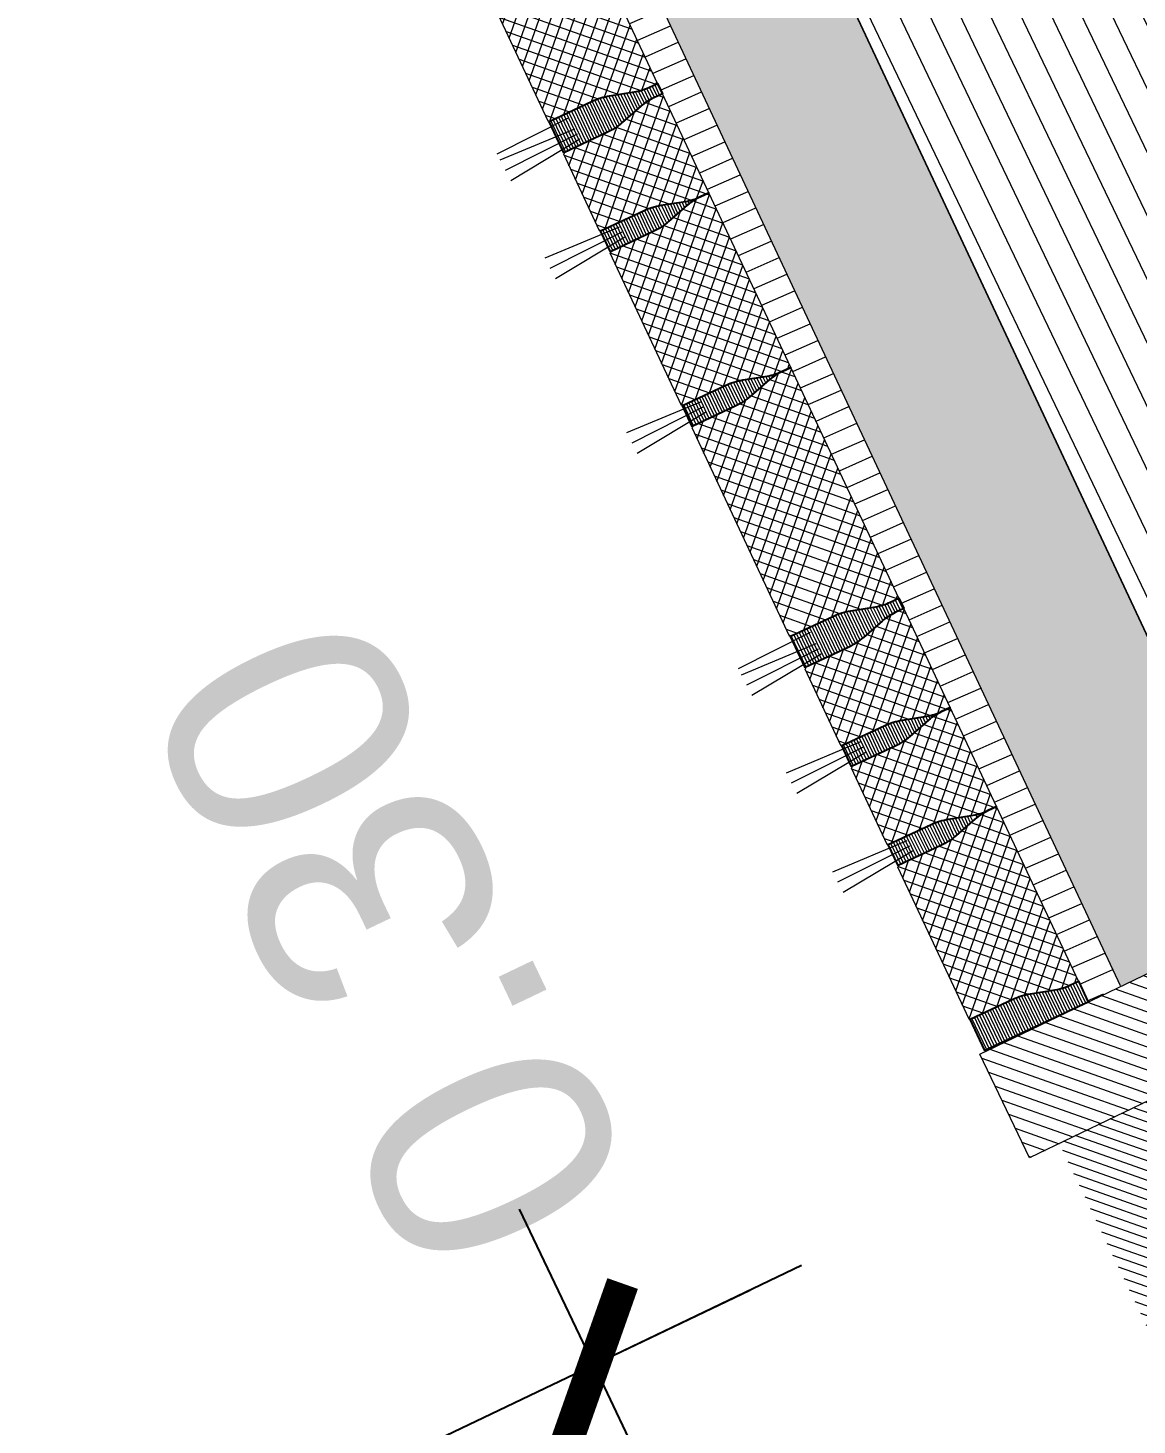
# Model space of a CAD drawing. Header units: metres. Extents: x 678805 to 1359287, y 2747329 to 5497370.
# Drawn here: x 679535.686 to 679536.649, y 2747438.838 to 2747440.051 of the extents above; entities that cross this region are included whole.
import ezdxf

# ---------------------------------------------------------------- set-up
doc = ezdxf.new("R2010")
doc.units = ezdxf.units.M
doc.layers.add('02-L-Waterfeatures 01', color=7, linetype='Continuous', true_color=0x4da6ff)
doc.layers.add('XREF_MON_WATERFEATURE$0$01-TX-Dimensions_1-100', color=7, linetype='Continuous', true_color=0x3f5f7f)
doc.layers.add('XREF_MON_WATERFEATURE$0$-aux', color=50, linetype='Continuous', plot=False)
for name, color, linetype, lineweight, true_color in [('XREF_MON_WATERFEATURE$0$02-L-projecció', 7, 'Continuous', 5, 0x636363), ('XREF_MON_WATERFEATURE$0$3- TR terra vegetal', 7, 'Continuous', 0, 0xbea68e), ('XREF_MON_WATERFEATURE$0$3-TR sorra granitica', 7, 'Continuous', 0, 0xf2dac9)]:
    doc.layers.add(name, color=color, linetype=linetype, lineweight=lineweight, true_color=true_color)
for name, color, linetype, lineweight in [('XREF_MON_WATERFEATURE$0$02-L-seccionat', 6, 'Continuous', 5), ('XREF_MON_WATERFEATURE$0$1-L-GESPA', 64, 'Continuous', 0), ('XREF_MON_WATERFEATURE$0$3-TR Formigó', 252, 'Continuous', 0), ('XREF_MON_WATERFEATURE$0$3-TR terra compactada', 45, 'Continuous', 0), ('XREF_MON_WATERFEATURE$0$3-TR Tot-u', 37, 'Continuous', 0)]:
    doc.layers.add(name, color=color, linetype=linetype, lineweight=lineweight)
doc.layers.add('XREF_MON_WATERFEATURE$0$02-L-Waterfeatures 02', color=152, linetype='Continuous')
doc.layers.add('XREF_MON_WATERFEATURE$0$COTAUX', color=7, linetype='Continuous')
doc.styles.add('XREF_MON_WATERFEATURE$0$Standard', font='arial.ttf')
doc.dimstyles.new('XREF_MON_WATERFEATURE$0$E100', dxfattribs={"dimscale": 0.03, "dimtxt": 7, "dimasz": 0.5, "dimexe": 0.1, "dimexo": 15, "dimgap": 4, "dimtad": 1, "dimzin": 0, "dimdsep": 46, "dimtxsty": 'XREF_MON_WATERFEATURE$0$Standard', "dimblk1": 'XREF_MON_WATERFEATURE$0$LINCOT200', "dimblk2": 'XREF_MON_WATERFEATURE$0$LINCOT200', "dimsah": 1, "dimcen": 0.1, "dimdle": 0.1, "dimclrt": 256, "dimadec": 0, "dimazin": 0, "dimtfac": 0.01538461538461539, "dimtofl": 0, "dimtmove": 0, "dimatfit": 3, "dimldrblk": 'XREF_MON_WATERFEATURE$0$LINCOT200', "dimfxl": 1, "dimtolj": 1, "dimtzin": 0, "dimarcsym": 0})
pattern_1 = [(45.00024237477484, (-12.47017553122714, 0.09706543991342187), (-0.006735220582206074, 0.006735163599277127), []), (135.0002423747748, (-12.47017553122714, 0.09706543991342187), (-0.006735163599277127, -0.006735220582206074), [])]
pattern_2 = [(0.07158571554663133, (-16.46041200077161, 0.8899319069460034), (-3.123515271569069e-06, 0.002499998048729708), [])]

# ---------------------------------------------------------------- blocks, each defined once
blk = doc.blocks.new('XREF_MON_WATERFEATURE$0$General Section WaterFalls')
at = {"layer": 'XREF_MON_WATERFEATURE$0$02-L-Waterfeatures 02', "lineweight": 9, "transparency": 33554687}
h = blk.add_hatch(dxfattribs=at)
h.set_pattern_fill('ANSI31', color=256, scale=0.002499999999999998, angle=2.627825166700061e-09)
h.set_pattern_definition([(45.00000000262781, (29.87504039797932, -31.82863318943419), (-0.005612660075925642, 0.005612660075410798), [])])
edge = h.paths.add_edge_path()
edge.add_line((29.67464832961559, -29.88368755043484), (29.67464832868427, -30.27861959644453))
edge.add_line((29.67464832914993, -30.27861959626898), (29.83416054747583, -30.27868118284284))
edge.add_line((29.83416054816917, -30.2786811827682), (29.97141039213317, -29.90615767499106))
edge.add_line((29.9714103913866, -29.90615767519921), (30.06482617011063, -29.89501494596458))
edge.add_arc((30.06596558727324, -29.90508678671904), 0.01013608618583577, 7.903237830834428, 96.45436951494702, ccw=False)
edge.add_line((30.07600539783016, -29.90369306947105), (30.07659162168887, -31.50622189329938))
edge.add_line((30.07659162161872, -31.50622189324349), (30.37583524268121, -31.50622189370915))
edge.add_line((30.37583524314687, -31.50622189347632), (30.37600539525333, -30.98622189327142))
edge.add_line((30.37600539484993, -30.9862218934577), (30.08600539527833, -30.9862218934577))
edge.add_line((30.08600539481267, -30.98622189322487), (30.0860053957361, -29.88368754963391))
edge.add_line((30.086005395744, -29.88368754996918), (29.67464833008125, -29.88368755043484))
at = {"layer": 'XREF_MON_WATERFEATURE$0$3- TR terra vegetal'}
h = blk.add_hatch(dxfattribs=at)
h.set_pattern_fill('_USER', color=256, scale=0.002499999999999999, angle=-18.20445689467441, style=0, pattern_type=0)
h.set_pattern_definition([(0.07158571554663133, (25.35353862214833, -16.64538896037266), (-3.123515271569069e-06, 0.002499998048729708), [])])
edge = h.paths.add_edge_path()
edge.add_line((30.49532240768895, -31.06197428144515), (30.47528746759467, -31.06181813671393))
edge.add_line((30.47528746724129, -31.06181813636795), (30.47606031528804, -30.96266173783548))
edge.add_line((30.47606031550094, -30.96266173804179), (30.506130281035, -30.96289607603293))
edge.add_line((30.50613028137013, -30.9628960757982), (30.50580976862314, -31.00402359947378))
edge.add_arc((30.44866691576317, -31.00357827800326), 0.05714458840292169, -16.4455234222105, -0.44650429128057567, ccw=False)
edge.add_line((30.50347368093207, -31.01975611504167), (30.49736560040309, -31.04044888181573))
edge.add_arc((30.54380235308781, -31.05415606452152), 0.0484175477484772, 163.5544739685585, 179.5534930710758)
edge.add_line((30.49538627685979, -31.05377875082195), (30.49532240830241, -31.06197428189319))
edge.add_line((30.49532240768895, -31.06197428144515), (30.47528746759467, -31.06181813671393))
h = blk.add_hatch(dxfattribs=at)
h.set_pattern_fill('_USER', color=256, scale=0.002499999999999999, angle=-18.20445689467441, style=0, pattern_type=0)
h.set_pattern_definition(pattern_2)
edge = h.paths.add_edge_path()
edge.add_line((30.66280848346651, -31.06327959382907), (30.66287235206346, -31.05508406375169))
edge.add_arc((30.61445626849309, -31.05470674950629), 0.04841755465294247, -0.4465061013750901, 15.55251303790205)
edge.add_line((30.66110101994127, -31.04172496427782), (30.6553161841843, -31.02093951295591))
edge.add_arc((30.71036843582988, -31.00561781832948), 0.0571445945752599, 179.5534971760068, 195.5525162756581, ccw=False)
edge.add_line((30.65322557650506, -31.00517249805853), (30.6535460892998, -30.9640449783219))
edge.add_line((30.65354608884081, -30.96404497791082), (30.67361635824362, -30.96420138952073))
edge.add_line((30.67361635854468, -30.96420138934627), (30.67329584586049, -31.0053289091194))
edge.add_arc((30.61615298083052, -31.00488358689472), 0.05714460011915649, -16.445524269173518, -0.44650512689338484, ccw=False)
edge.add_line((30.6709597571753, -31.02106142835692), (30.66485167646071, -31.04175419457928))
edge.add_arc((30.71128842746839, -31.05546138109639), 0.04841754691646988, 163.5544690380543, 179.5534881811075)
edge.add_line((30.66287235170603, -31.05508406250738), (30.66280848406847, -31.063279593392))
h = blk.add_hatch(dxfattribs=at)
h.set_pattern_fill('_USER', color=256, scale=0.002499999999999999, angle=-18.20445689467441, style=0, pattern_type=0)
h.set_pattern_definition(pattern_2)
edge = h.paths.add_edge_path()
edge.add_line((30.75776866031811, -31.0640231273137), (30.75783252729649, -31.05582759768258))
edge.add_arc((30.70941643789411, -31.05545028415509), 0.04841755876962938, -0.4465053528318511, 15.55251379043029)
edge.add_line((30.7560611939989, -31.04246849752963), (30.75027635794987, -31.02168304709206))
edge.add_arc((30.80532860616222, -31.00636135716923), 0.05714459043150751, 179.5534925928968, 195.5525117534358, ccw=False)
edge.add_line((30.74818575102836, -31.00591603294015), (30.74850626297424, -30.96478851243279))
edge.add_line((30.74850626196712, -30.96478851209395), (30.76857653151188, -30.96494492178914))
edge.add_line((30.76857653167099, -30.96494492143393), (30.76825601866334, -31.00607244404262))
edge.add_arc((30.71111316652969, -31.005627122242), 0.05714458826034267, -16.445523885136993, -0.44650473574972693, ccw=False)
edge.add_line((30.76591993216425, -31.02180496044457), (30.75981185126815, -31.04249772758779))
edge.add_arc((30.80624860525131, -31.05620491481386), 0.04841755030566602, 163.5544694612061, 179.5534886159728)
edge.add_line((30.75783252576366, -31.05582759622484), (30.75776865956725, -31.06402312905661))
h = blk.add_hatch(dxfattribs=at)
h.set_pattern_fill('_USER', color=256, scale=0.002499999999999999, angle=-18.20445689467441, style=0, pattern_type=0)
h.set_pattern_definition(pattern_2)
edge = h.paths.add_edge_path()
edge.add_line((30.86272861156613, -31.06483402568847), (30.85272891730595, -31.06475609698277))
edge.add_line((30.85272891633213, -31.06475609634072), (30.85279278378816, -31.05656056637694))
edge.add_arc((30.80437669856474, -31.05618324875832), 0.04841755693229793, -0.4465098631714069, 15.55250921042934)
edge.add_line((30.85102145187557, -31.0432014670223), (30.84523661420796, -31.02241601703099))
edge.add_arc((30.90028886171058, -31.00709432829171), 0.05714458849330862, 179.5534922400443, 195.552511369653, ccw=False)
edge.add_line((30.8431460079737, -31.00664900359698), (30.84346651969441, -30.96552148154406))
edge.add_line((30.84346651984379, -30.96552148088813), (30.87353648519632, -30.96575581980012))
edge.add_line((30.87353648478165, -30.96575582027435), (30.87321597181357, -31.00688334387691))
edge.add_arc((30.81607312010601, -31.00643802294508), 0.05714458674056038, -16.445522907084808, -0.4465037551946125, ccw=False)
edge.add_line((30.87087988434359, -31.02261585881934), (30.86477180344749, -31.04330862596255))
edge.add_arc((30.91120855789632, -31.05701580876485), 0.0484175477484772, 163.5544739685585, 179.5534930710758)
edge.add_line((30.86279247933999, -31.05663849366829), (30.86272861063658, -31.06483402518171))
edge.add_line((30.86272861156613, -31.06483402568847), (30.85272891730595, -31.06475609698277))
h = blk.add_hatch(dxfattribs=at)
h.set_pattern_fill('_USER', color=256, scale=0.002499999999999999, angle=-18.20445689467441, style=0, pattern_type=0)
h.set_pattern_definition(pattern_2)
edge = h.paths.add_edge_path()
edge.add_line((31.0839586625807, -31.06655460293405), (31.08402252948402, -31.05835907278774))
edge.add_arc((31.03560644388199, -31.05798176024109), 0.04841755569830984, -0.4465036050043348, 15.55251548008905)
edge.add_line((31.08225119579583, -31.04499997245148), (31.07646635978229, -31.02421452153523))
edge.add_arc((31.13151860795915, -31.00889283325523), 0.05714459036568344, 179.5534921484277, 195.5525112356222, ccw=False)
edge.add_line((31.07437575329095, -31.00844750739634), (31.0746962650908, -30.96731998733115))
edge.add_line((31.07469626469538, -30.96731998771429), (31.09476653446122, -30.9674763974825))
edge.add_line((31.09476653439924, -30.96747639705427), (31.09444602128105, -31.00860391962646))
edge.add_arc((31.0373031697236, -31.00815859832801), 0.0571445866770505, -16.44552383293791, -0.44650471561118366, ccw=False)
edge.add_line((31.09210993396118, -31.02433643490076), (31.08600185306508, -31.04502920204398))
edge.add_arc((31.1324386075139, -31.05873638950288), 0.04841755030566602, 163.5544694612061, 179.5534886159728)
edge.add_line((31.08402252802625, -31.05835907068104), (31.08395866157327, -31.06655460391847))
h = blk.add_hatch(dxfattribs=at)
h.set_pattern_fill('_USER', color=256, scale=0.002499999999999999, angle=-18.20445689467441, style=0, pattern_type=0)
h.set_pattern_definition(pattern_2)
edge = h.paths.add_edge_path()
edge.add_line((31.25144470995292, -31.06786341127008), (31.25150857858536, -31.05966788071402))
edge.add_arc((31.20309249684215, -31.05929056648165), 0.04841755310140522, -0.4465055108431054, 15.55251357715792)
edge.add_line((31.24973724689335, -31.046308781486), (31.24395241080474, -31.02552333005457))
edge.add_arc((31.29900466045365, -31.01020163600333), 0.05714459389425242, 179.5534958783383, 195.5525150471225, ccw=False)
edge.add_line((31.2418618015945, -31.00975631503388), (31.24218231398254, -30.96862879467255))
edge.add_line((31.2421823143959, -30.96862879395485), (31.26225258383829, -30.96878520655862))
edge.add_line((31.26225258456543, -30.96878520725295), (31.26193207199178, -31.00991272706259))
edge.add_arc((31.20478920917958, -31.00946740433574), 0.05714459684174806, -16.445524157318175, -0.4465050508771924, ccw=False)
edge.add_line((31.25959598273039, -31.02564524533227), (31.25348790231195, -31.04633801214284))
edge.add_arc((31.29992465255782, -31.06004519783892), 0.04841754517113117, 163.5544691040624, 179.5534882470566)
edge.add_line((31.25150857726112, -31.05966787878424), (31.25144470955259, -31.06786341062622))
h = blk.add_hatch(dxfattribs=at)
h.set_pattern_fill('_USER', color=256, scale=0.002499999999999999, angle=-18.20445689467441, style=0, pattern_type=0)
h.set_pattern_definition(pattern_2)
edge = h.paths.add_edge_path()
edge.add_line((31.35640458017588, -31.06868494185619), (31.34640488613678, -31.06860701322351))
edge.add_line((31.34640488680452, -31.06860701320693), (31.34646875415001, -31.06041148320665))
edge.add_arc((31.29805267136544, -31.06003416748717), 0.04841755205603793, -0.4465080072140133, 15.55251113497071)
edge.add_line((31.34469742048532, -31.04705238388851), (31.33891258296374, -31.02626693345503))
edge.add_arc((31.39396483125165, -31.01094524445944), 0.0571445902689764, 179.5534921484277, 195.5525113006032, ccw=False)
edge.add_line((31.33682197704911, -31.01049992023036), (31.33714248876982, -30.96937239817744))
edge.add_line((31.33714248798788, -30.96937239775434), (31.36721245359698, -30.96960673626067))
edge.add_line((31.36721245432273, -30.96960673597641), (31.3668919412441, -31.01073425954247))
edge.add_arc((31.30974908778444, -31.01028893957846), 0.05714458860901061, -16.445522029702374, -0.4465028863947964, ccw=False)
edge.add_line((31.36455585341901, -31.02646677568555), (31.3584477725229, -31.04715954282877))
edge.add_arc((31.40488452510908, -31.06086672586389), 0.04841754588678257, 163.5544740389673, 179.5534931792059)
edge.add_line((31.35646844934672, -31.06048941006884), (31.35640458053277, -31.06868494154575))
edge.add_line((31.35640458017588, -31.06868494185619), (31.34640488613678, -31.06860701322351))
at = {"layer": 'XREF_MON_WATERFEATURE$0$3-TR Formigó'}
h = blk.add_hatch(dxfattribs=at)
h.set_pattern_fill('ANSI31', color=256, scale=0.002999999999999999, style=0)
h.set_pattern_definition([(44.99999999999999, (27.87460596300662, -32.20618108753115), (-0.006735192090801864, 0.006735192090801864), [])])
h.paths.add_polyline_path([(30.3753077276051, -30.95748713961802), (30.47530772630125, -30.95748713938519), (30.47626966005191, -31.49622189369984), (30.3762696608901, -31.49622189393267)])
h = blk.add_hatch(dxfattribs=at)
h.set_pattern_fill('ANSI37', color=256, scale=0.002999999999999998, angle=-18.27580023544619, style=0)
h.set_pattern_definition(pattern_1)
edge = h.paths.add_edge_path()
edge.add_line((30.66280851140618, -31.06327602732927), (30.66287237893728, -31.05508049788068))
edge.add_arc((30.61445628805086, -31.05470317741856), 0.04841756079494576, -0.4465136487355763, 15.55250545484843)
edge.add_line((30.66110104694963, -31.04172139638104), (30.65531620895856, -31.02093594922529))
edge.add_arc((30.71036845818162, -31.0056142588146), 0.05714459094998381, 179.5534934103571, 195.552512529139, ccw=False)
edge.add_line((30.65322560165077, -31.0051689343527), (30.65354608526253, -30.96404490936679))
edge.add_line((30.65354608558118, -30.96404490992427), (30.65274890423554, -30.96403869673742))
edge.add_line((30.6527489037253, -30.96403869660571), (30.65275548166752, -30.96319464695254))
edge.add_line((30.65275548165664, -30.96319464687258), (30.50693403908706, -30.96205823989718))
edge.add_line((30.50693404022604, -30.96205823961645), (30.50692746347248, -30.96290229309497))
edge.add_line((30.50692746322602, -30.96290229354054), (30.50613028142596, -30.96289607579003))
edge.add_line((30.50613028137013, -30.9628960757982), (30.50580979703232, -31.00402010446751))
edge.add_arc((30.44866694323719, -31.0035747832153), 0.05714458843467664, -16.445522955555475, -0.4465038110723185, ccw=False)
edge.add_line((30.50347370887175, -31.01975262002088), (30.49736562834685, -31.04044538826749))
edge.add_arc((30.54380238521844, -31.05415257578716), 0.04841755219710991, 163.5544704923323, 179.55348964137)
edge.add_line((30.49538630433381, -31.05377525743097), (30.49532243503403, -31.06197078629544))
edge.add_line((30.4953224346973, -31.06197078665718), (30.6628085111529, -31.06327602730399))
h = blk.add_hatch(dxfattribs=at)
h.set_pattern_fill('ANSI37', color=256, scale=0.002999999999999998, angle=-18.27580023544619, style=0)
h.set_pattern_definition(pattern_1)
edge = h.paths.add_edge_path()
edge.add_line((30.75776868406683, -31.06401962949894), (30.75783255450344, -31.05582409904832))
edge.add_arc((30.70941646257415, -31.05544678866863), 0.04841756230107738, -0.4465009084421399, 15.55251821224137)
edge.add_line((30.7560612205416, -31.04246499808505), (30.75027638303227, -31.0216795520692))
edge.add_arc((30.80532862897962, -31.00635786121711), 0.05714458907760899, 179.5534935377129, 195.5525126631699, ccw=False)
edge.add_line((30.74818577617407, -31.00591253815219), (30.74850626037402, -30.96478851287014))
edge.add_line((30.74850625963882, -30.96478851302527), (30.74770907829318, -30.96478229983842))
edge.add_line((30.74770907871425, -30.96478229970671), (30.74771565709456, -30.96393824872703))
edge.add_line((30.74771565711126, -30.9639382478781), (30.67442008856444, -30.96336704734095))
edge.add_line((30.67442008806393, -30.96336704795249), (30.67441350982965, -30.96421109849))
edge.add_line((30.67441351013258, -30.9642110990826), (30.67361632855769, -30.96420488287765))
edge.add_line((30.67361632874236, -30.96420488180593), (30.6732958450678, -31.00532891069428))
edge.add_arc((30.61615299480036, -31.00488359108567), 0.05714458518902316, -16.445522388230586, -0.44650325484769837, ccw=False)
edge.add_line((30.67095975810662, -31.02106142602861), (30.66485167640531, -31.0417541948675))
edge.add_arc((30.71128843398765, -31.05546137923375), 0.04841755276665616, 163.5544743301022, 179.5534934821724)
edge.add_line((30.66287235217169, -31.05508406413719), (30.66280848416294, -31.06327959391843))
edge.add_line((30.66280848346651, -31.06327959382907), (30.75776868365708, -31.0640196292587))
h = blk.add_hatch(dxfattribs=at)
h.set_pattern_fill('ANSI37', color=256, scale=0.002999999999999998, angle=-18.27580023544619, style=0)
h.set_pattern_definition(pattern_1)
edge = h.paths.add_edge_path()
edge.add_line((30.85272894101217, -31.06475259782746), (30.85279281119221, -31.05655706778251))
edge.add_arc((30.80437671765685, -31.05617975769565), 0.04841756396343867, -0.4465015411550224, 15.55251751959842)
edge.add_line((30.8510214779526, -31.04319796571508), (30.8452366405893, -31.02241251925706))
edge.add_arc((30.90028888965026, -31.00709083024412), 0.05714459214135122, 179.553492056811, 195.5525111665723, ccw=False)
edge.add_line((30.84314603265375, -31.00664550531656), (30.84346651678273, -30.96552148099186))
edge.add_line((30.84346651704982, -30.96552148112096), (30.84266933566461, -30.96551526694025))
edge.add_line((30.84266933565959, -30.96551526663825), (30.84267591393344, -30.9646712170946))
edge.add_line((30.8426759140566, -30.96467121713795), (30.76938034580184, -30.96410001571645))
edge.add_line((30.76938034594059, -30.96410001534969), (30.76937376715768, -30.96494406717721))
edge.add_line((30.76937376707792, -30.96494406741112), (30.76857658560949, -30.96493784977014))
edge.add_line((30.7685765856877, -30.96493784966879), (30.76825610205271, -31.00606187955101))
edge.add_arc((30.71111325407401, -31.00561655964702), 0.05714458378006497, -16.445521406449586, -0.4465023100315193, ccw=False)
edge.add_line((30.76592001551762, -31.02179439458996), (30.75981193355975, -31.04248716383452))
edge.add_arc((30.80624868860468, -31.05619434639812), 0.04841754952356525, 163.5544750040851, 179.5534940964728)
edge.add_line((30.75783260865137, -31.05581703176722), (30.75776874104522, -31.06401256070062))
edge.add_line((30.75776874134317, -31.06401256052777), (30.85272894094962, -31.0647525977261))
h = blk.add_hatch(dxfattribs=at)
h.set_pattern_fill('ANSI37', color=256, scale=0.002999999999999998, angle=-18.27580023544619, style=0)
h.set_pattern_definition(pattern_1)
edge = h.paths.add_edge_path()
edge.add_line((31.08395866118371, -31.06655460456386), (31.08402253095707, -31.0583590738942))
edge.add_arc((31.03560644574463, -31.05798176117241), 0.0484175553023277, -0.4465046119888114, 15.55251456456908)
edge.add_line((31.08225119719282, -31.04499997361563), (31.07646635967941, -31.02421452612724))
edge.add_arc((31.13151861028746, -31.00889283535071), 0.05714459262894456, 179.5534933544795, 195.5525125250701, ccw=False)
edge.add_line((31.07437575235963, -31.00844751135446), (31.07469623667012, -30.96732348610892))
edge.add_line((31.0746962367557, -30.9673234866932), (31.07389905541414, -30.9673172749789))
edge.add_line((31.0738990562968, -30.96731727477163), (31.07390563372179, -30.96647322445725))
edge.add_line((31.07390563283116, -30.96647322457284), (30.87434024407808, -30.96491798522455))
edge.add_line((30.87434024456888, -30.96491798502393), (30.87433366582146, -30.96576203637277))
edge.add_line((30.87433366524056, -30.96576203638688), (30.87353648488163, -30.96575582058351))
edge.add_line((30.87353648478165, -30.96575582027435), (30.87321600021867, -31.0068798473981))
edge.add_arc((30.81607314012945, -31.0064345295541), 0.05714459573414363, -16.44552039052178, -0.44650126055097417, ccw=False)
edge.add_line((30.87087991414592, -31.02261236566119), (30.86477183196287, -31.04330513336019))
edge.add_arc((30.91120859002694, -31.05701231351122), 0.04841755170721983, 163.5544782294799, 179.5534973467432)
edge.add_line((30.86279250774533, -31.05663500237279), (30.86272863918386, -31.06483053197149))
edge.add_line((30.8627286395058, -31.064830531599), (31.08395866074332, -31.06655460366543))
h = blk.add_hatch(dxfattribs=at)
h.set_pattern_fill('ANSI37', color=256, scale=0.002999999999999998, angle=-18.27580023544619, style=0)
h.set_pattern_definition([(45.00024237477484, (-11.88153930474073, 0.09248162293806672), (-0.006735220582206074, 0.006735163599277127), []), (135.0002423747748, (-11.88153930474073, 0.09248162293806672), (-0.006735163599277127, -0.006735220582206074), [])])
edge = h.paths.add_edge_path()
edge.add_line((31.25144473696128, -31.06785984430462), (31.25150860452786, -31.05966431437735))
edge.add_arc((31.20309251407161, -31.05928699253127), 0.04841756039896377, -0.446514655720002, 15.55250446263494)
edge.add_line((31.24973727343604, -31.04630521312356), (31.24395243552003, -31.025519766483))
edge.add_arc((31.29900468233973, -31.01019807392731), 0.05714459018038572, 179.5534956528417, 195.5525147323899, ccw=False)
edge.add_line((31.24186182813719, -31.00975275179371), (31.24218231178443, -30.96862872632913))
edge.add_line((31.24218231160194, -30.96862872689962), (31.24138513040232, -30.96862251327061))
edge.add_line((31.24138513021171, -30.96862251311541), (31.2413917084105, -30.96777846305657))
edge.add_line((31.24139170860872, -30.96777846338227), (31.09557026526942, -30.96664205762387))
edge.add_line((31.09557026531547, -30.96664205752313), (31.09556368900408, -30.96748611114768))
edge.add_line((31.09556368878111, -30.96748611191288), (31.09476650712708, -30.9674798937202))
edge.add_line((31.09476650692523, -30.96747989277355), (31.09444602255193, -31.00860392192154))
edge.add_arc((31.03730317344889, -31.00815860042349), 0.0571445851572682, -16.44552285115708, -0.4465037350560124, ccw=False)
edge.add_line((31.09210993582383, -31.02433643699624), (31.0860018549673, -31.04502920513332))
edge.add_arc((31.13243861123919, -31.05873638996854), 0.04841755074398163, 163.5544727526093, 179.5534918900118)
edge.add_line((31.0840225298889, -31.058359073475), (31.08395866018651, -31.06655460318731))
edge.add_line((31.08395866071805, -31.06655460339971), (31.25144473717365, -31.06785984404652))
h = blk.add_hatch(dxfattribs=at)
h.set_pattern_fill('ANSI37', color=256, scale=0.002999999999999998, angle=-18.27580023544619, style=0)
h.set_pattern_definition([(45.00024237477484, (-11.88153933174908, 0.09247805597260594), (-0.006735220582206074, 0.006735163599277127), []), (135.0002423747748, (-11.88153933174908, 0.09247805597260594), (-0.006735163599277127, -0.006735220582206074), [])])
edge = h.paths.add_edge_path()
edge.add_line((31.34640488307923, -31.06860701343976), (31.3464687535909, -31.06041148350432))
edge.add_arc((31.29805266018957, -31.06003417400643), 0.04841756435942086, -0.4465005341707748, 15.55251858850524)
edge.add_line((31.34469741908833, -31.04705238156021), (31.33891258168955, -31.02626693558086))
edge.add_arc((31.39396483218297, -31.01094524585642), 0.05714459204464418, 179.553492056811, 195.5525112315533, ccw=False)
edge.add_line((31.33682197565213, -31.01049992023036), (31.33714245992714, -30.9693758954635))
edge.add_line((31.33714245958254, -30.96937589580193), (31.3363452782369, -30.96936968261508))
edge.add_line((31.33634527772665, -30.96936968248338), (31.33635185610696, -30.96852563150369))
edge.add_line((31.33635185705498, -30.96852563181892), (31.26305628850816, -30.96795443128177))
edge.add_line((31.26305628800765, -30.96795443166047), (31.26304970966283, -30.96879848216148))
edge.add_line((31.2630497100763, -30.96879848185927), (31.26225252824484, -30.96879226605998))
edge.add_line((31.26225252775475, -30.96879226574674), (31.26193204396965, -31.00991629459859))
edge.add_arc((31.2047891933471, -31.00947097502649), 0.05714458533160219, -16.44552192530398, -0.4465028103783766, ccw=False)
edge.add_line((31.25959595711902, -31.02564881043509), (31.2534878756388, -31.04634157934699))
edge.add_arc((31.29992463346571, -31.06004876224324), 0.04841755276665616, 163.5544743301022, 179.5534934821724)
edge.add_line((31.25150855118409, -31.05967144784518), (31.25144468339642, -31.06786697769943))
edge.add_line((31.25144468341023, -31.06786697846837), (31.34640488326917, -31.06860701378849))
h = blk.add_hatch(dxfattribs=at)
h.set_pattern_fill('ANSI37', color=256, scale=0.002999999999999998, angle=-18.27580023544619, style=0)
h.set_pattern_definition([(45.00024237477484, (-11.97649956308305, 0.09321452351287007), (-0.006735220582206074, 0.006735163599277127), []), (135.0002423747748, (-11.97649956308305, 0.09321452351287007), (-0.006735163599277127, -0.006735220582206074), [])])
edge = h.paths.add_edge_path()
edge.add_line((31.57763463025913, -31.07040551956743), (31.57769849970494, -31.06220999026079))
edge.add_arc((31.52928241062909, -31.06183267827146), 0.04841755916561151, -0.4465043458474763, 15.55251478264374)
edge.add_line((31.57592716673389, -31.04885088978335), (31.57014232940608, -31.02806544284665))
edge.add_arc((31.62519457936287, -31.01274375151843), 0.05714459288818271, 179.5534937632096, 195.5525129129216, ccw=False)
edge.add_line((31.5680517219007, -31.01229842752218), (31.56837220621119, -30.97117440227664))
edge.add_line((31.56837220629677, -30.97117440262809), (31.56757502513673, -30.97116818999294))
edge.add_line((31.56757502397522, -30.97116819070652), (31.56758160114364, -30.9703241407978))
edge.add_line((31.56758160237223, -30.97032414097339), (31.36801621387981, -30.96876890269198))
edge.add_line((31.36801621271297, -30.96876890189014), (31.36800963392598, -30.96961295224512))
edge.add_line((31.36800963478163, -30.96961295278743), (31.36721245431216, -30.96960673694755))
edge.add_line((31.36721245432273, -30.96960673714057), (31.3668919698348, -31.0107307647795))
edge.add_arc((31.30974910967052, -31.01028544665314), 0.05714459576589861, -16.445519923866698, -0.446500780342717, ccw=False)
edge.add_line((31.36455588275567, -31.02646328322589), (31.35844780038702, -31.0471560503732))
edge.add_arc((31.40488456003368, -31.06086322991177), 0.04841755335107732, 163.5544787186394, 179.5534978475573)
edge.add_line((31.35646847682074, -31.06048591947183), (31.35640460829476, -31.06868144859185))
edge.add_line((31.35640460858122, -31.06868144869804), (31.57763463018585, -31.07040552039532))
at = {"layer": 'XREF_MON_WATERFEATURE$0$3-TR sorra granitica'}
h = blk.add_hatch(dxfattribs=at)
h.set_pattern_fill('LINE', color=256, scale=0.004999999999999998, angle=69.79554310532559, style=0)
h.set_pattern_definition([(88.0715857155466, (51.34606838645414, 217.8689278308302), (-0.01586600920376414, 0.0005342068382862613), [])])
h.paths.add_polyline_path([(30.47623103065416, -31.09319411963224), (34.10252279648557, -31.12142882100306), (34.10275637218729, -31.09142973017879), (30.47619183920324, -31.06182551942766)])
at = {"layer": 'XREF_MON_WATERFEATURE$0$3-TR terra compactada'}
h = blk.add_hatch(dxfattribs=at)
h.set_pattern_fill('LINE', color=256, scale=0.007499999999999998)
h.set_pattern_definition([(359.9999999999999, (-1.593222050461918, -1.450000001117587), (3.469446951953614e-18, 0.0238125), [])])
edge = h.paths.add_edge_path(flags=16)
edge.add_arc((87.91270721703768, -34.89102650922723), 0.03000000000000113, 0, 360)
h.paths.add_polyline_path([(60.86794612370431, -34.06345526850782), (60.86794612370431, -34.8165326055605), (77.28848761087283, -34.81653260439634), (77.28848760994151, -35.96653260430321), (94.02980208816007, -35.96653260337189), (94.02346620196477, -34.53352967253886), (88.77741158520803, -34.42881766473874), (88.7764219455421, -34.4783984052483), (88.67512278445065, -34.8564527768176), (84.06023222394288, -34.76436978625134), (83.96552849235013, -34.41241660504602), (83.95774579746649, -34.38224918977357), (83.95875280490145, -34.33179827523418), (79.98875382728875, -34.25026744417846), (79.98875382775441, -35.78771875007078), (77.43852502759546, -35.78771875007078), (77.43852502852678, -35.43748732609674), (78.61814005719498, -35.43770227907225), (78.05505687510595, -33.4629564518109), (67.10211191978306, -33.3788115279749), (67.01179703883827, -33.17811179091223), (66.85097349714488, -33.17687627975829), (63.56725041614845, -33.15126436809078), (63.56725041707978, -34.70336046814919), (61.01713174395263, -34.70336046768352), (61.01713174441829, -34.35336060426198), (62.10765844490379, -34.35336060402915), (61.58575402200222, -32.50950451311655), (50.6815704330802, -32.42573419259861), (50.59114177431911, -32.2250335814897), (50.42511908290908, -32.2237581287045), (47.14811543934047, -32.19819437991828), (47.14721526950598, -33.38156245509163), (44.99754665372893, -33.38156245509163), (44.99754665279761, -33.03156259073876), (45.56926759378985, -33.03156259120442), (45.14311256445944, -31.55625739693642), (34.2616229839623, -31.47266142093576), (34.17091776337475, -31.2719586850144), (34.00475173024461, -31.27068213094026), (30.72633214015514, -31.24511096207425), (30.72633214108646, -32.37863686797209), (28.57621343620121, -32.37863686820492), (28.57621343526989, -32.02863700361922), (29.14793437626213, -32.02863700361922), (28.72177934786305, -30.55333180958405), (17.8412764519453, -30.4697434140835), (17.68143947003409, -31.50181839196011), (28.27606689184904, -31.50181839149445), (28.27606689091772, -32.61037793336436), (44.44740463607013, -32.61037793196738), (44.44740463700145, -34.06345526920632)])
at = {"layer": 'XREF_MON_WATERFEATURE$0$3-TR Tot-u'}
h = blk.add_hatch(dxfattribs=at)
h.set_pattern_fill('EARTH', color=256, scale=0.004999999999999998, angle=-84.07414778341365)
h.set_pattern_definition([(275.9258522165863, (-9.313225746154785e-10, -4.656612873077393e-10), (0.03485825126725671, -0.02830242601949161), [0.03175, -0.03175]), (275.9258522165863, (0.01184262614697218, 0.001229217275977135), (0.03485825126725671, -0.02830242601949161), [0.03175, -0.03175]), (275.9258522165863, (0.02368525322526693, 0.002458434319123626), (0.03485825126725671, -0.02830242601949161), [0.03175, -0.03175]), (5.925852216586345, (0.02804253529757261, -0.00107936910353601), (0.02830242601949161, 0.03485825126725671), [0.03174999999999998, -0.03174999999999998]), (5.925852216586345, (0.02927175164222717, -0.01292199594900012), (0.02830242601949161, 0.03485825126725671), [0.03174999999999998, -0.03174999999999998]), (5.925852216586345, (0.03050096938386559, -0.02476462326012552), (0.02830242601949161, 0.03485825126725671), [0.03174999999999998, -0.03174999999999998])])
h.paths.add_polyline_path([(34.07202258519828, -31.12119134305976), (30.47555002802983, -31.09318881738), (30.47561449883506, -31.12929619662464), (30.72633212478831, -31.24511204706505), (34.00475173024461, -31.27068213094026)])
at = {"layer": 'XREF_MON_WATERFEATURE$0$-aux'}
for points in [[(30.49532240768895, -31.06197428144515), (30.47528746724129, -31.06181813636795), (30.47606031550094, -30.96266173804179), (30.50613028137013, -30.9628960757982), (30.50580976903439, -31.00402359897271, -0.0699225111484148), (30.50347368093207, -31.01975611504167), (30.49736560042948, -31.0404488821514, 0.06992251114798485), (30.49538627685979, -31.05377875082195), (30.49532240768895, -31.06197428144515), (30.47528746724129, -31.06181813636795)], [(30.66280848346651, -31.0632795933634), (30.66280848346651, -31.06327959382907), (30.66287235310301, -31.05508406320587, 0.06992251114754273), (30.66110101994127, -31.04172496427782), (30.65531618380919, -31.02093951264396, -0.06992251114800961), (30.65322557650506, -31.00517249805853), (30.65354608884081, -30.96404497791082), (30.67361635854468, -30.96420138934627), (30.67329584481195, -31.00532890926115, -0.0699225111484148), (30.6709597571753, -31.02106142835692), (30.66485167620704, -31.04175419453532, 0.06992251114798485), (30.66287235170603, -31.05508406250738), (30.66280848346651, -31.0632795933634), (30.66280848346651, -31.06327959382907)], [(30.75776865938678, -31.06402312871069), (30.75776866031811, -31.0640231273137), (30.75783252669498, -31.05582759832032, 0.06992251114754273), (30.7560611939989, -31.04246849752963), (30.7502763569355, -31.02168304636143, -0.06992251114800961), (30.74818575102836, -31.00591603294015), (30.74850626196712, -30.96478851209395), (30.76857653167099, -30.96494492143393), (30.7682560198009, -31.00607244484127, -0.0699225111484148), (30.76591993216425, -31.02180496044457), (30.75981185073033, -31.04249772708863, 0.06992251114798485), (30.75783252576366, -31.05582759622484), (30.75776865938678, -31.06402312871069), (30.75776866031811, -31.0640231273137)], [(30.86272861156613, -31.06483402568847), (30.85272891633213, -31.06475609634072), (30.85279278503731, -31.0565605671145, 0.06992251114754273), (30.85102145187557, -31.0432014670223), (30.84523661527783, -31.02241601748392, -0.06992251114800961), (30.8431460079737, -31.00664900359698), (30.84346651984379, -30.96552148088813), (30.87353648478165, -30.96575582027435), (30.87321597244591, -31.00688334344886, -0.0699225111484148), (30.87087988434359, -31.02261585881934), (30.86477180477232, -31.04330862592906, 0.06992251114798485), (30.86279247933999, -31.05663849366829), (30.86272861156613, -31.06483402568847), (30.85272891633213, -31.06475609634072)], [(31.08395866118371, -31.06655460456386), (31.0839586625807, -31.06655460293405), (31.08402252849191, -31.05835907207802, 0.06992251114754273), (31.08225119579583, -31.04499997245148), (31.07646635966375, -31.02421452151611, -0.06992251114800961), (31.07437575329095, -31.00844750739634), (31.07469626469538, -30.96731998771429), (31.09476653439924, -30.96747639705427), (31.09444602159783, -31.00860392022878, -0.0699225111484148), (31.09210993396118, -31.02433643490076), (31.0860018520616, -31.04502920201048, 0.06992251114798485), (31.08402252802625, -31.05835907068104), (31.08395866118371, -31.06655460456386), (31.0839586625807, -31.06655460293405)], [(31.25144471041858, -31.06786341033876), (31.25144470995292, -31.06786341127008), (31.25150857912377, -31.05966788041405, 0.06992251114754273), (31.24973724689335, -31.046308781486), (31.24395241076127, -31.02552332961932, -0.06992251114800961), (31.2418618015945, -31.00975631503388), (31.2421823143959, -30.96862879395485), (31.26225258456543, -30.96878520725295), (31.26193207176402, -31.00991272646934, -0.0699225111484148), (31.25959598273039, -31.02564524533227), (31.25348790315911, -31.04633801151067, 0.06992251114798485), (31.25150857726112, -31.05966787878424), (31.25144471041858, -31.06786341033876), (31.25144470995292, -31.06786341127008)], [(31.35640458017588, -31.06868494185619), (31.34640488680452, -31.06860701320693), (31.3464687531814, -31.06041148351505, 0.06992251114754273), (31.34469742048532, -31.04705238388851), (31.33891258388758, -31.02626693435013, -0.06992251114800961), (31.33682197704911, -31.01049992023036), (31.33714248798788, -30.96937239775434), (31.36721245432273, -30.96960673597641), (31.36689194105566, -31.01073425961658, -0.0699225111484148), (31.36455585341901, -31.02646677568555), (31.35844777291641, -31.04715954326093, 0.06992251114798485), (31.35646844934672, -31.06048941006884), (31.35640458017588, -31.06868494185619), (31.34640488680452, -31.06860701320693)]]:
    blk.add_lwpolyline(points, format="xyb", dxfattribs=at)
at = {"layer": 'XREF_MON_WATERFEATURE$0$02-L-projecció'}
for points in [[(44.44740463607013, -32.61037793196738), (28.27606689091772, -32.61037793336436), (28.27606689184904, -31.50181839149445), (17.68143947003409, -31.50181839196011), (17.8412764519453, -30.4697434140835), (28.72177934786305, -30.55333180958405), (29.14793437626213, -32.02863700361922), (28.57621343526989, -32.02863700361922), (28.57621343620121, -32.37863686820492), (30.72633214108646, -32.37863686797209), (30.72633214015514, -31.24511096207425), (34.00475173024461, -31.27068213094026)], [(34.10252279648557, -31.12142882077023), (30.47623103158548, -31.09319411963224)], [(30.72633214015514, -31.24549599387683), (45.49444547714666, -31.35895057534799)]]:
    blk.add_lwpolyline(points, dxfattribs=at)
at = {"layer": 'XREF_MON_WATERFEATURE$0$02-L-seccionat'}
blk.add_lwpolyline([(30.3753077276051, -30.95748713961802), (30.47530772630125, -30.95748713938519), (30.47626966005191, -31.49622189369984), (30.3762696608901, -31.49622189393267)], close=True, dxfattribs=at)
for points in [[(30.66280851140618, -31.06327602732927), (30.66287237871438, -31.05508049787022, 0.06992251114875708), (30.66110104694963, -31.04172139638104), (30.65531620942056, -31.02093594893813, -0.0699225111482901), (30.65322560165077, -31.0051689343527), (30.65354608558118, -30.96404490992427), (30.6527489037253, -30.96403869660571), (30.65275548165664, -30.96319464687258), (30.50693404022604, -30.96205823961645), (30.50692746322602, -30.96290229354054), (30.50613028137013, -30.9628960757982), (30.5058097965084, -31.00402010418475, -0.0699225111482901), (30.50347370887175, -31.01975262002088), (30.49736562883481, -31.04044538876042, 0.06992251114875708), (30.49538630433381, -31.05377525743097), (30.4953224346973, -31.06197078665718)], [(30.75776868406683, -31.06401962949894), (30.757832554169, -31.05582409910858, 0.06992251114875708), (30.7560612205416, -31.04246499808505), (30.75027638208121, -31.02167955134064, -0.0699225111482901), (30.74818577617407, -31.00591253815219), (30.74850625963882, -30.96478851302527), (30.74770907871425, -30.96478229970671), (30.74771565711126, -30.9639382478781), (30.67442008806393, -30.96336704795249), (30.67441351013258, -30.9642110990826), (30.67361632874236, -30.96420488180593), (30.67329584481195, -31.00532891135663, -0.0699225111482901), (30.67095975810662, -31.02106142602861), (30.66485167574137, -31.04175419500098, 0.06992251114875708), (30.66287235217169, -31.05508406413719), (30.66280848346651, -31.06327959382907)], [(30.85272894101217, -31.06475259782746), (30.85279281158, -31.05655706790276, 0.06992251114875708), (30.8510214779526, -31.04319796571508), (30.84523663949221, -31.02241251966916, -0.0699225111482901), (30.84314603265375, -31.00664550531656), (30.84346651704982, -30.96552148112096), (30.84266933565959, -30.96551526663825), (30.8426759140566, -30.96467121713795), (30.76938034594059, -30.96410001534969), (30.76937376707792, -30.96494406741112), (30.7685765856877, -30.96493784966879), (30.76825610175729, -31.00606187921949, -0.0699225111482901), (30.76592001551762, -31.02179439458996), (30.75981193361804, -31.04248716356233, 0.06992251114875708), (30.75783260865137, -31.05581703176722), (30.75776874134317, -31.06401256052777)], [(31.08395866118371, -31.06655460456386), (31.08402253128588, -31.058359073475, 0.06992251114875708), (31.08225119719282, -31.04499997361563), (31.07646636012942, -31.02421452663839, -0.0699225111482901), (31.07437575235963, -31.00844751135446), (31.0746962367557, -30.9673234866932), (31.0738990562968, -30.96731727477163), (31.07390563283116, -30.96647322457284), (30.87434024456888, -30.96491798502393), (30.87433366524056, -30.96576203638688), (30.87353648478165, -30.96575582027435), (30.87321599991992, -31.00687984749675, -0.0699225111482901), (30.87087991414592, -31.02261236566119), (30.86477183084935, -31.04330513300374, 0.06992251114875708), (30.86279250774533, -31.05663500237279), (30.8627286395058, -31.064830531599)], [(31.25144473696128, -31.06785984430462), (31.25150860426947, -31.05966431507841, 0.06992251114875708), (31.24973727343604, -31.04630521312356), (31.24395243590698, -31.02551976614632, -0.0699225111482901), (31.24186182813719, -31.00975275179371), (31.24218231160194, -30.96862872689962), (31.24138513021171, -30.96862251311541), (31.24139170860872, -30.96777846338227), (31.09557026531547, -30.96664205752313), (31.09556368878111, -30.96748611191288), (31.09476650692523, -30.96747989277355), (31.09444602252916, -31.00860392255709, -0.0699225111482901), (31.09210993582383, -31.02433643699624), (31.08600185532123, -31.04502920480445, 0.06992251114875708), (31.0840225298889, -31.058359073475), (31.08395866071805, -31.06655460339971)], [(31.34640488307923, -31.06860701343976), (31.3464687531814, -31.06041148328222, 0.06992251114875708), (31.34469741908833, -31.04705238156021), (31.33891258155927, -31.02626693574712, -0.0699225111482901), (31.33682197565213, -31.01049992023036), (31.33714245958254, -30.96937589580193), (31.33634527772665, -30.96936968248338), (31.33635185705498, -30.96852563181892), (31.26305628800765, -30.96795443166047), (31.2630497100763, -30.96879848185927), (31.26225252775475, -30.96879226574674), (31.26193204335868, -31.00991629483178, -0.0699225111482901), (31.25959595711902, -31.02564881043509), (31.25348787521943, -31.04634157870896, 0.06992251114875708), (31.25150855118409, -31.05967144784518), (31.25144468341023, -31.06786697846837)], [(31.57763463025913, -31.07040551956743), (31.57769849896431, -31.06220999034122, 0.06992251114875708), (31.57592716673389, -31.04885088978335), (31.5701423282735, -31.02806544303894, -0.0699225111482901), (31.5680517219007, -31.01229842752218), (31.56837220629677, -30.97117440262809), (31.56757502397522, -30.97116819070652), (31.56758160237223, -30.97032414097339), (31.36801621271297, -30.96876890189014), (31.36800963478163, -30.96961295278743), (31.36721245432273, -30.96960673714057), (31.36689196992666, -31.01073076482862, -0.0699225111482901), (31.36455588275567, -31.02646328322589), (31.35844780085608, -31.04715604940429, 0.06992251114875708), (31.35646847682074, -31.06048591947183), (31.35640460858122, -31.06868144869804)]]:
    blk.add_lwpolyline(points, format="xyb", close=True, dxfattribs=at)
at = {"layer": 'XREF_MON_WATERFEATURE$0$1-L-GESPA'}
for points in [[(30.67320202337578, -30.91061312751845), (30.66968928370625, -30.98062546318397)], [(30.65320654120296, -30.91103821154684), (30.65969154285267, -30.98083800170571)], [(30.66320428065956, -30.91082567116246), (30.66469041258097, -30.98073173034936)], [(30.74816668964922, -30.91178531385958), (30.75465169036761, -30.98158510308713)], [(30.75816442910582, -30.91157277254388), (30.75965056056157, -30.98147883289494)], [(30.76816217042506, -30.91136022843421), (30.76464943261817, -30.98137256409973)], [(30.84170985408127, -30.91342492611147), (30.84819485526532, -30.98322471487336)], [(30.85170759586617, -30.9132123850286), (30.85319372545928, -30.98311844374985)], [(30.86170533578843, -30.91299983998761), (30.85819259705022, -30.98301217658445)], [(30.86770398169756, -30.91287231561728), (30.86919011268765, -30.982778376434)], [(31.0743566644378, -30.91432033106685), (31.08084166469052, -30.98412012238987)], [(31.08435440342873, -30.91410779068246), (31.08584053441882, -30.98401385033503)], [(31.09435214474797, -30.91389524680562), (31.09083940694109, -30.98390758270398)], [(31.24184271460399, -30.91562916245311), (31.24832771485671, -30.98542895214632)], [(31.25184045359492, -30.91541662160307), (31.25332658505067, -30.98532268125564)], [(31.26183819537982, -30.91520407819189), (31.25832545664161, -30.98521641362458)], [(31.33538582315668, -30.9172758422792), (31.34187082480639, -30.98707563243806)], [(31.34538356447592, -30.91706330142915), (31.34686969500035, -30.98696936038323)], [(31.35538130486384, -30.91685075685382), (31.35186856565997, -30.98686309414916)], [(31.36137994984165, -30.91672323318198), (31.36286608176306, -30.98662929283455)]]:
    blk.add_lwpolyline(points, dxfattribs=at)
blk = doc.blocks.new('XREF_MON_WATERFEATURE$0$LINCOT200')
for p, q in [((0, -9.999961704014428), (0, 10.00003829598555)), ((3.694822225952521e-13, 3.829598557558711e-05), (10.00000000000051, 3.829598557558711e-05))]:
    blk.add_line(p, q)
at = {"const_width": 1.875}
blk.add_lwpolyline([(3.535533801624467, -3.535495714255788), (-3.535533950636761, 3.535572157214077)], dxfattribs=at)
at = {"layer": 'XREF_MON_WATERFEATURE$0$COTAUX'}
blk.add_line((0, 0), (-1.249999999999915, 0), dxfattribs=at)
blk = doc.blocks.new('*D829')
at = {"layer": 'DEFPOINTS', "color": 0, "transparency": 16777216}
for p in [(679536.7638877842, 2747439.170121665), (679536.8934295782, 2747438.899232614), (679536.3070600821, 2747438.618824985)]:
    blk.add_point(p, dxfattribs=at)
at = {"layer": 'XREF_MON_WATERFEATURE$0$01-TX-Dimensions_1-100', "color": 0, "lineweight": -2, "transparency": 16777216}
for p, q in [((679536.3579193121, 2747438.975983571), (679536.1748118317, 2747438.888419783)), ((679536.1775182881, 2747438.889714037), (679536.1710470185, 2747438.903246318)), ((679536.3005888122, 2747438.632357268), (679536.183989558, 2747438.876181754)), ((679536.487461106, 2747438.70509452), (679536.3043536256, 2747438.617530731))]:
    blk.add_line(p, q, dxfattribs=at)
at = {"layer": 'XREF_MON_WATERFEATURE$0$01-TX-Dimensions_1-100', "color": 0, "lineweight": -2, "transparency": 16777216, "xscale": 0.015, "yscale": 0.015, "zscale": 0.015}
for p, rotation in [((679536.1775182881, 2747438.889714037), 115.5575828870525), ((679536.3070600821, 2747438.618824985), 295.5575828870525)]:
    blk.add_blockref('XREF_MON_WATERFEATURE$0$LINCOT200', p, dxfattribs=dict(at, rotation=rotation))
at = {"layer": 'XREF_MON_WATERFEATURE$0$01-TX-Dimensions_1-100', "transparency": 16777216, "insert": (679536.0017654862, 2747439.257236427), "char_height": 0.21, "attachment_point": 5, "rotation": 115.55758288705248, "style": 'XREF_MON_WATERFEATURE$0$Standard'}
blk.add_mtext('\\A1;0.30', dxfattribs=at)
blk = doc.blocks.new('XREF_MON_WATERFEATURE')
at = {"rotation": 115.5575828871378}
blk.add_blockref('XREF_MON_WATERFEATURE$0$General Section WaterFalls', (679521.7318272466, 2747398.310749386), dxfattribs=at)
at = {"layer": 'XREF_MON_WATERFEATURE$0$01-TX-Dimensions_1-100'}
dim = blk.add_linear_dim(base=(679536.3070600821, 2747438.618824985), p1=(679536.7638877843, 2747439.170121666), p2=(679536.8934295783, 2747438.899232615), angle=115.5575828870524, dimstyle='XREF_MON_WATERFEATURE$0$E100', override={"dimtad": 0}, dxfattribs=at)
dim.commit()
dim.dimension.update_dxf_attribs({"geometry": '*D829', "text_midpoint": (679536.0017654864, 2747439.257236426), "dimtype": 128})

msp = doc.modelspace()

# ---------------------------------------------------------------- block references
at = {"layer": '02-L-Waterfeatures 01', "color": 18, "true_color": 0x000000}
msp.add_blockref('XREF_MON_WATERFEATURE', (0, 0), dxfattribs=at)

doc.saveas('drawing.dxf')
